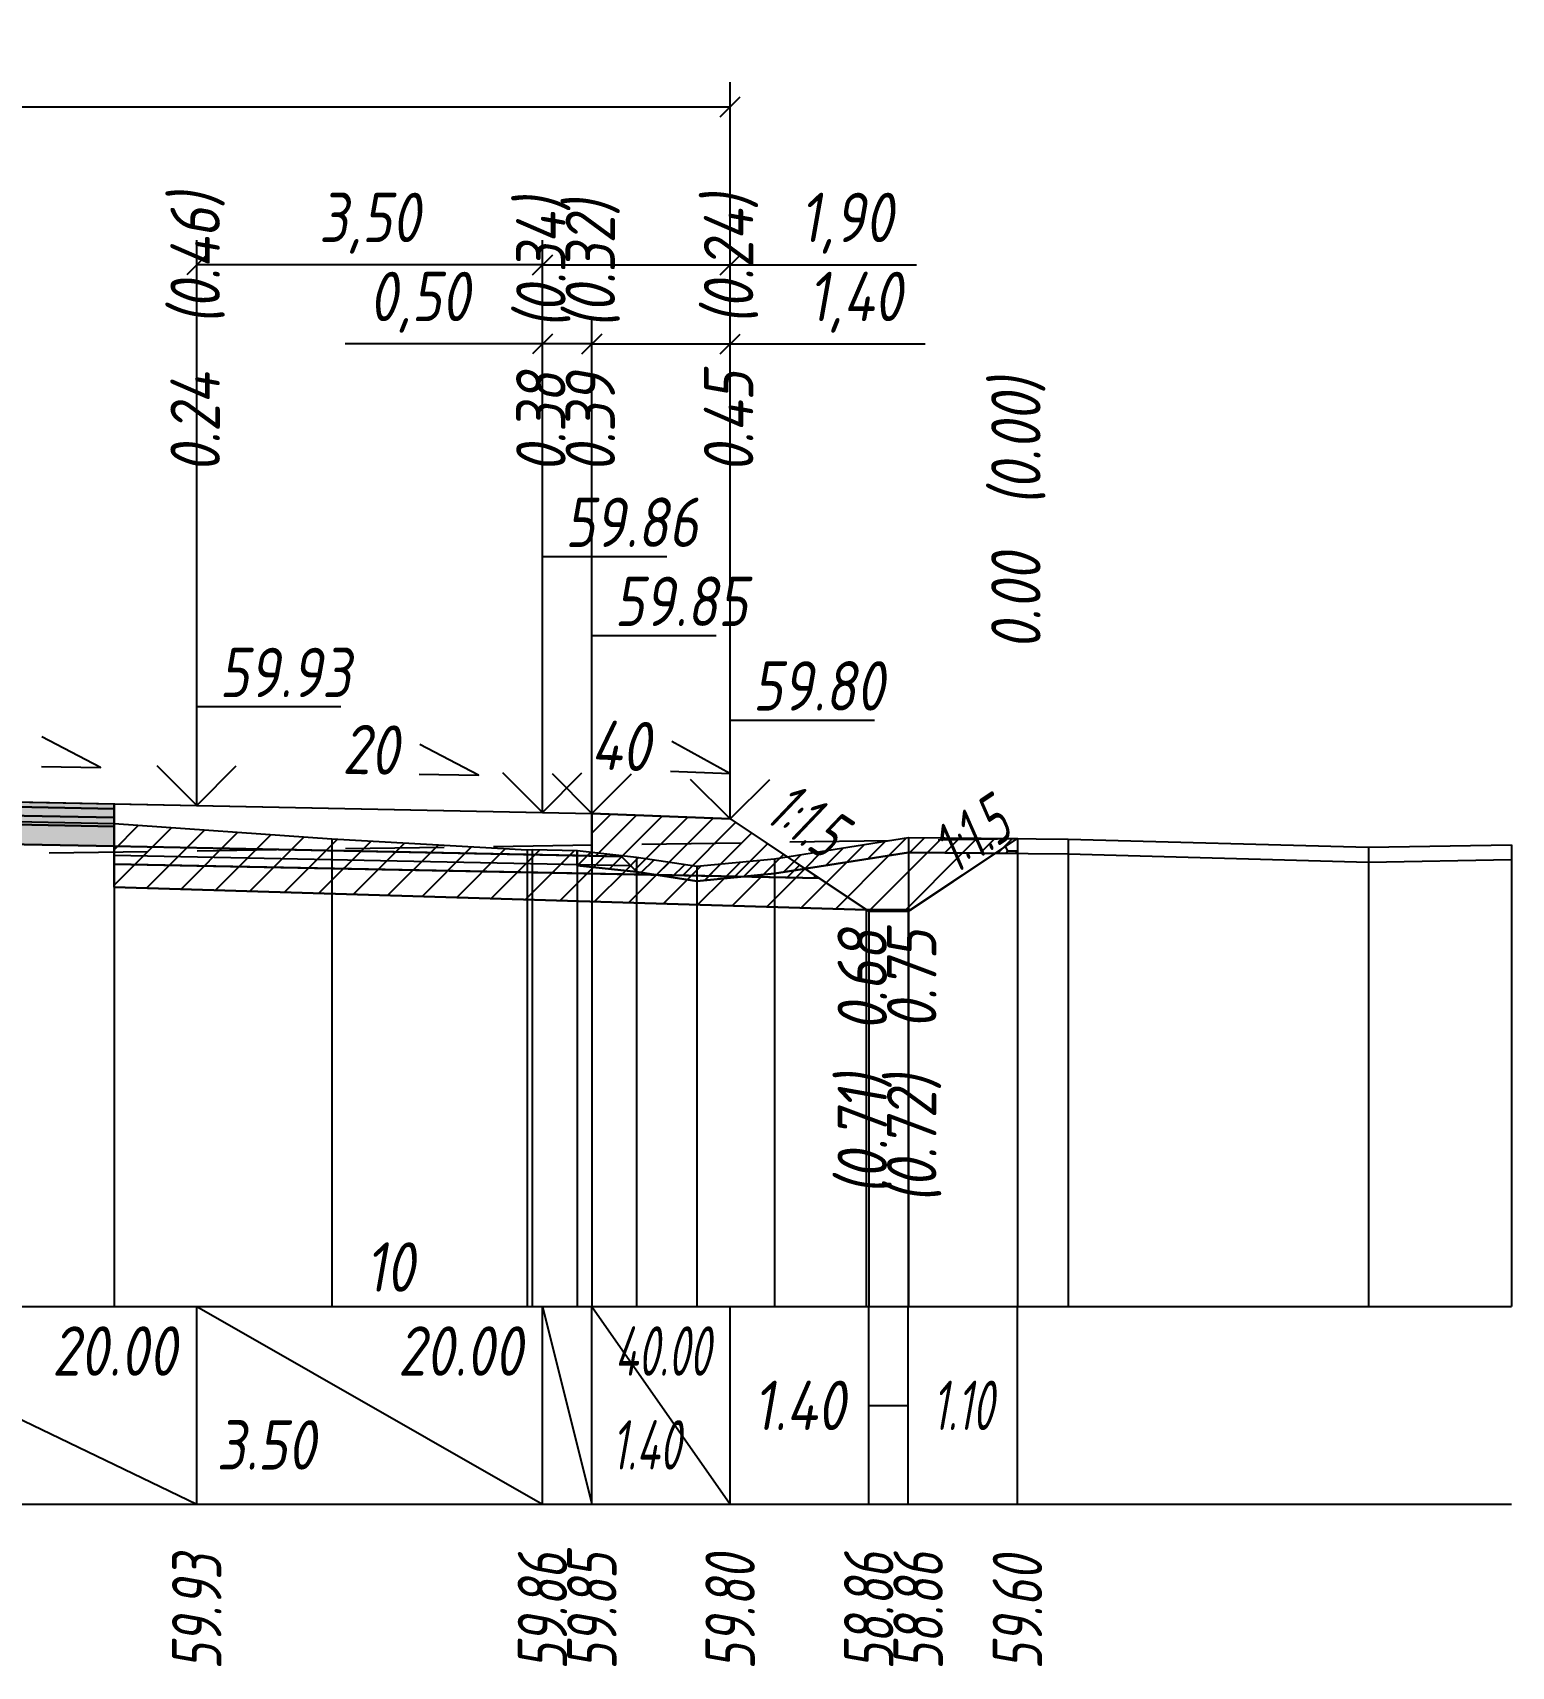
# Model space of a CAD drawing. Extents: x -717 to 1451, y -133302 to 233.
# Drawn here: x 169.2 to 244.1, y -63527.2 to -63444.5 of the extents above; entities that cross this region are included whole.
import ezdxf
from ezdxf.enums import TextEntityAlignment as Align

# ---------------------------------------------------------------- set-up
doc = ezdxf.new("R2010")
doc.units = 0
doc.linetypes.add('штриховая', pattern=[0.75, 0.5, -0.25])
for name, color, linetype in [('Интерполированный поперечник', 2, 'Continuous'), ('Код_514', 1, 'Continuous'), ('Контур_0', 7, 'Continuous'), ('Контур_2521', 7, 'Continuous'), ('Контур_2564', 7, 'Continuous'), ('Контур_2660', 7, 'Continuous'), ('Контур_2665', 7, 'Continuous'), ('Контур_400', 7, 'Continuous'), ('Контур_508', 7, 'Continuous'), ('Контур_512', 7, 'Continuous'), ('Контур_513', 7, 'Continuous'), ('Контур_818', 7, 'Continuous'), ('Красный поперечник', 1, 'Continuous'), ('Объём_2501', 7, 'Continuous'), ('Объём_2564', 7, 'Continuous'), ('Объём_2650', 7, 'Continuous'), ('Объём_2660', 7, 'Continuous'), ('Объём_2661', 7, 'Continuous'), ('Объём_2662', 7, 'Continuous'), ('Объём_2663', 7, 'Continuous'), ('Объём_2664', 7, 'Continuous'), ('Объём_2665', 7, 'Continuous'), ('Объём_2666', 7, 'Continuous'), ('Объём_2667', 7, 'Continuous'), ('Объём_2668', 7, 'Continuous'), ('Объём_2669', 7, 'Continuous'), ('Объём_2675', 7, 'Continuous'), ('Объём_2753', 7, 'Continuous'), ('Откосы', 7, 'Continuous'), ('Отметки покрытия', 7, 'Continuous'), ('Рабочие отметки', 7, 'Continuous'), ('Рабочие отметки доп.', 7, 'Continuous'), ('Слои выравнивания', 7, 'Continuous'), ('Таблица', 7, 'Continuous'), ('Уклоны проезжей части', 7, 'Continuous'), ('Черный поперечник', 3, 'Continuous')]:
    doc.layers.add(name, color=color, linetype=linetype)
for name, color, linetype, true_color in [('Контур_2540', 2, 'Continuous', 0xffff00), ('Контур_2560', 2, 'Continuous', 0xffff00), ('Контур_2561', 7, 'Continuous', 0xff8040), ('Контур_2562', 3, 'Continuous', 0x00ff00), ('Контур_2563', 7, 'Continuous', 0xff8000), ('Контур_2570', 7, 'Continuous', 0x80ff00), ('Контур_2725', 7, 'Continuous', 0x323232), ('Контур_2736', 4, 'Continuous', 0x00ffff), ('Контур_2737', 4, 'Continuous', 0x00ffff), ('Контур_2738', 4, 'Continuous', 0x00ffff), ('Контур_2739', 4, 'Continuous', 0x00ffff), ('Контур_2741', 4, 'Continuous', 0x00ffff), ('Контур_2742', 4, 'Continuous', 0x00ffff), ('Контур_2743', 4, 'Continuous', 0x00ffff), ('Контур_2744', 7, 'Continuous', 0xa4ffff), ('Контур_2745', 7, 'Continuous', 0xa4ffff), ('Контур_2747', 4, 'Continuous', 0x00ffff), ('Контур_2748', 4, 'Continuous', 0x00ffff), ('Контур_2749', 4, 'Continuous', 0x00ffff), ('Контур_2750', 4, 'Continuous', 0x00ffff), ('Контур_2751', 4, 'Continuous', 0x00ffff), ('Контур_2752', 4, 'Continuous', 0x00ffff), ('Контур_2760', 7, 'Continuous', 0x323232), ('Контур_2761', 7, 'Continuous', 0x323232), ('Контур_2762', 7, 'Continuous', 0x323232), ('Контур_2763', 7, 'Continuous', 0x323232), ('Контур_402', 7, 'Continuous', 0xff6464), ('Контур_703', 4, 'Continuous', 0x00ffff), ('Контур_705', 4, 'Continuous', 0x00ffff), ('Контур_707', 4, 'Continuous', 0x00ffff), ('Контур_720', 131, 'Continuous', 0xaaffff), ('Объём_2500', 7, 'Continuous', 0xc0c0c0), ('Объём_2520', 7, 'Continuous', 0x80ffff), ('Объём_2540', 2, 'Continuous', 0xffff00), ('Объём_2560', 2, 'Continuous', 0xffff00), ('Объём_2561', 7, 'Continuous', 0xff8040), ('Объём_2562', 3, 'Continuous', 0x00ff00), ('Объём_2563', 7, 'Continuous', 0xff8000), ('Объём_2570', 7, 'Continuous', 0x80ff00), ('Объём_2600', 7, 'Continuous', 0x808000), ('Объём_2620', 2, 'Continuous', 0xffff00), ('Объём_2746', 2, 'Continuous', 0xffff00)]:
    doc.layers.add(name, color=color, linetype=linetype, true_color=true_color)
doc.styles.get("Standard").update_dxf_attribs({"font": 'txt', "height": 2.5})
doc.styles.add('М', font='romand.shx', dxfattribs={"width": 0.8, "oblique": 10, "height": 2.5})
doc.dimstyles.new('ISO-25', dxfattribs={"dimtxt": 2.5, "dimasz": 2.5, "dimexe": 1.25, "dimexo": 0.625, "dimtad": 1, "dimtxsty": 'Standard', "dimcen": 2.5, "dimadec": 0, "dimazin": 0, "dimtfac": 1, "dimtmove": 0, "dimatfit": 3, "dimfxl": 1, "dimarcsym": 0})

# ---------------------------------------------------------------- blocks, each defined once
blk = doc.blocks.new('_Oblique')
at = {"color": 0, "linetype": 'ByBlock', "lineweight": -2}
blk.add_line((-0.5, -0.5), (0.5, 0.5), dxfattribs=at)
blk = doc.blocks.new('*D1526')
at = {"color": 0, "lineweight": -2, "transparency": 16777216}
for p, q in [((197.541, -63483.48), (197.541, -63459.04)), ((204.541, -63483.76), (204.541, -63459.04)), ((197.541, -63460.29), (204.541, -63460.29)), ((204.541, -63460.29), (214.419, -63460.29))]:
    blk.add_line(p, q, dxfattribs=at)
at = {"layer": 'Defpoints', "color": 0, "transparency": 16777216}
for p in [(204.541, -63460.29), (197.541, -63484.105), (204.541, -63484.385)]:
    blk.add_point(p, dxfattribs=at)
at = {"color": 0, "lineweight": -2, "transparency": 16777216, "rotation": 180}
blk.add_blockref('_Oblique', (197.541, -63460.29), dxfattribs=at)
at = {"color": 0, "lineweight": -2, "transparency": 16777216}
blk.add_blockref('_Oblique', (204.541, -63460.29), dxfattribs=at)
at = {"color": 0, "transparency": 16777216, "insert": (210.879, -63458.177), "char_height": 2.5, "width": 8.75, "attachment_point": 5, "style": 'М'}
blk.add_mtext('1,40', dxfattribs=at)
blk = doc.blocks.new('*D1528')
at = {"color": 0, "lineweight": -2, "transparency": 16777216}
for p, q in [((195.041, -63483.43), (195.041, -63459.04)), ((197.541, -63483.48), (197.541, -63459.04)), ((195.041, -63460.29), (185.06, -63460.29)), ((197.541, -63460.29), (195.041, -63460.29))]:
    blk.add_line(p, q, dxfattribs=at)
at = {"layer": 'Defpoints', "color": 0, "transparency": 16777216}
for p in [(197.541, -63460.29), (195.041, -63484.055), (197.541, -63484.105)]:
    blk.add_point(p, dxfattribs=at)
at = {"color": 0, "lineweight": -2, "transparency": 16777216, "rotation": 180}
blk.add_blockref('_Oblique', (195.041, -63460.29), dxfattribs=at)
at = {"color": 0, "lineweight": -2, "transparency": 16777216}
blk.add_blockref('_Oblique', (197.541, -63460.29), dxfattribs=at)
at = {"color": 0, "transparency": 16777216, "insert": (188.821, -63458.177), "char_height": 2.5, "width": 9.16667, "attachment_point": 5, "style": 'М'}
blk.add_mtext('0,50', dxfattribs=at)
blk = doc.blocks.new('*D1530')
at = {"color": 0, "lineweight": -2, "transparency": 16777216}
for p, q in [((177.541, -63483.08), (177.541, -63455.04)), ((195.041, -63483.43), (195.041, -63455.04)), ((195.041, -63456.29), (177.541, -63456.29))]:
    blk.add_line(p, q, dxfattribs=at)
at = {"layer": 'Defpoints', "color": 0, "transparency": 16777216}
for p in [(177.541, -63456.29), (177.541, -63483.705), (195.041, -63484.055)]:
    blk.add_point(p, dxfattribs=at)
at = {"color": 0, "lineweight": -2, "transparency": 16777216, "rotation": 180}
blk.add_blockref('_Oblique', (177.541, -63456.29), dxfattribs=at)
at = {"color": 0, "lineweight": -2, "transparency": 16777216}
blk.add_blockref('_Oblique', (195.041, -63456.29), dxfattribs=at)
at = {"color": 0, "transparency": 16777216, "insert": (186.291, -63454.177), "char_height": 2.5, "width": 9.58333, "attachment_point": 5, "style": 'М'}
blk.add_mtext('3,50', dxfattribs=at)
blk = doc.blocks.new('*D1531')
at = {"color": 0, "lineweight": -2, "transparency": 16777216}
for p, q in [((195.041, -63483.43), (195.041, -63455.04)), ((204.541, -63483.76), (204.541, -63455.04)), ((195.041, -63456.29), (204.541, -63456.29)), ((204.541, -63456.29), (213.978, -63456.29))]:
    blk.add_line(p, q, dxfattribs=at)
at = {"layer": 'Defpoints', "color": 0, "transparency": 16777216}
for p in [(195.041, -63456.29), (195.041, -63484.055), (204.541, -63484.385)]:
    blk.add_point(p, dxfattribs=at)
at = {"color": 0, "lineweight": -2, "transparency": 16777216, "rotation": 180}
blk.add_blockref('_Oblique', (195.041, -63456.29), dxfattribs=at)
at = {"color": 0, "lineweight": -2, "transparency": 16777216}
blk.add_blockref('_Oblique', (204.541, -63456.29), dxfattribs=at)
at = {"color": 0, "transparency": 16777216, "insert": (210.438, -63454.177), "char_height": 2.5, "width": 8.75, "attachment_point": 5, "style": 'М'}
blk.add_mtext('1,90', dxfattribs=at)
blk = doc.blocks.new('*D1533')
at = {"color": 0, "lineweight": -2, "transparency": 16777216}
for p, q in [((109.041, -63483.76), (109.041, -63447.04)), ((204.541, -63483.76), (204.541, -63447.04)), ((109.041, -63448.29), (204.541, -63448.29))]:
    blk.add_line(p, q, dxfattribs=at)
at = {"layer": 'Defpoints', "color": 0, "transparency": 16777216}
for p in [(204.541, -63448.29), (109.041, -63484.385), (204.541, -63484.385)]:
    blk.add_point(p, dxfattribs=at)
at = {"color": 0, "lineweight": -2, "transparency": 16777216, "rotation": 180}
blk.add_blockref('_Oblique', (109.041, -63448.29), dxfattribs=at)
at = {"color": 0, "lineweight": -2, "transparency": 16777216}
blk.add_blockref('_Oblique', (204.541, -63448.29), dxfattribs=at)
at = {"color": 0, "transparency": 16777216, "insert": (156.791, -63446.177), "char_height": 2.5, "width": 10.41667, "attachment_point": 5, "style": 'М'}
blk.add_mtext('19,10', dxfattribs=at)

msp = doc.modelspace()

# ---------------------------------------------------------------- hatches: boundary and pattern name
at = {"layer": 'Объём_2563'}
h = msp.add_hatch(dxfattribs=at)
h.set_pattern_fill('ANSI31', color=256, scale=0.3)
h.paths.add_polyline_path([(199.96, -63487.141), (199.041, -63486.223), (197.541, -63486.193), (197.541, -63484.043), (204.541, -63484.323), (209.041, -63487.323)])
at = {"layer": 'Объём_2570'}
h = msp.add_hatch(dxfattribs=at)
h.set_pattern_fill('ANSI31', color=256, scale=0.2)
h.paths.add_polyline_path([(219.08, -63486.068), (213.565, -63486.017), (206.778, -63487.089), (202.858, -63487.473), (199.806, -63487.006), (196.793, -63486.673), (196.793, -63485.923), (199.806, -63486.256), (202.858, -63486.723), (206.778, -63486.339), (213.565, -63485.267), (219.08, -63485.318)])
at = {"layer": 'Объём_2600'}
h = msp.add_hatch(dxfattribs=at)
h.set_pattern_fill('ANSI31', color=6, scale=0.4)
h.paths.add_polyline_path([(196.793, -63486.673), (199.806, -63487.006), (202.858, -63487.473), (206.778, -63487.089), (213.565, -63486.017), (217.97, -63486.058), (213.681, -63488.917), (211.433, -63488.917), (173.355, -63487.775), (173.355, -63484.554), (184.376, -63485.332), (194.263, -63485.883), (194.522, -63485.865), (196.793, -63485.923)])
h = msp.add_hatch(dxfattribs=at)
h.set_pattern_fill('HONEY', color=5, scale=0.3)
h.paths.add_polyline_path([(217.97, -63486.058), (219.08, -63485.318), (219.08, -63486.068)])
at = {"layer": 'Объём_2620'}
h = msp.add_hatch(dxfattribs=at)
h.set_pattern_fill('ANSI31', color=2, scale=0.1)
h.paths.add_polyline_path([(211.433, -63488.917), (213.681, -63488.917), (213.557, -63489), (211.557, -63489)])
at = {"layer": 'Слои выравнивания'}
for color, points in [(2, [(156.791, -63483.228), (163.343, -63483.359), (173.355, -63483.559), (173.355, -63483.809), (163.343, -63483.609), (156.791, -63483.478)]), (3, [(156.791, -63483.478), (163.343, -63483.609), (173.355, -63483.809), (173.355, -63484.259), (163.343, -63484.059), (156.791, -63483.928)]), (4, [(156.791, -63483.928), (163.343, -63484.059), (173.355, -63484.259), (173.355, -63484.709), (163.343, -63484.509), (156.791, -63484.378)]), (5, [(156.791, -63484.378), (163.343, -63484.509), (173.355, -63484.709), (173.355, -63485.709), (163.343, -63485.509), (156.791, -63485.378)])]:
    msp.add_hatch(color=color, dxfattribs=at).paths.add_polyline_path(points)

# ---------------------------------------------------------------- linework, layer by layer
at = {"layer": 'Интерполированный поперечник', "linetype": 'штриховая', "ltscale": 10, "flags": 128}
msp.add_lwpolyline([(87.582, -63487.276), (219.08, -63485.318)], dxfattribs=at)
at = {"layer": 'Код_514'}
for p, q in [((156.791, -63509), (177.541, -63519)), ((177.541, -63519), (177.541, -63509)), ((177.541, -63509), (195.041, -63519)), ((195.041, -63519), (195.041, -63509)), ((195.041, -63509), (197.541, -63519)), ((197.541, -63519), (197.541, -63509)), ((197.541, -63509), (204.541, -63519)), ((204.541, -63519), (204.541, -63509)), ((211.557, -63519), (211.557, -63509)), ((213.557, -63519), (213.557, -63509)), ((219.08, -63519), (219.08, -63509)), ((211.557, -63514), (213.557, -63514))]:
    msp.add_line(p, q, dxfattribs=at)
at = {"layer": 'Контур_0', "flags": 128}
for points in [[(173.355, -63483.559), (197.541, -63484.043), (197.541, -63486.193), (173.355, -63485.709), (173.355, -63483.559), (173.355, -63483.559)], [(204.541, -63484.323), (206.319, -63485.508), (206.319, -63485.508), (206.319, -63485.508), (206.319, -63485.508), (206.319, -63485.508), (206.319, -63485.508), (206.319, -63485.508), (206.319, -63485.508), (206.319, -63485.508), (206.319, -63485.508), (206.319, -63485.508), (206.319, -63485.508), (206.319, -63485.508), (206.319, -63485.508), (211.557, -63489)], [(204.541, -63484.323), (206.319, -63485.508), (206.319, -63485.508), (206.319, -63485.508), (206.319, -63485.508), (206.319, -63485.508), (206.319, -63485.508), (206.319, -63485.508), (206.319, -63485.508), (206.319, -63485.508), (206.319, -63485.508), (206.319, -63485.508), (206.319, -63485.508), (206.319, -63485.508), (206.319, -63485.508), (211.557, -63489), (213.557, -63489), (219.08, -63485.318), (219.08, -63485.318), (219.08, -63485.318), (219.08, -63485.318), (219.08, -63485.318), (219.08, -63485.318), (219.08, -63485.318), (219.08, -63485.318), (219.08, -63485.318), (219.08, -63485.318), (219.08, -63485.318), (219.08, -63485.318), (219.08, -63485.318)], [(177.541, -63485.793), (199.041, -63486.223), (199.96, -63487.141), (173.355, -63486.609), (173.355, -63485.709), (177.541, -63485.793), (177.541, -63485.793)], [(197.541, -63486.193), (199.041, -63486.223), (199.96, -63487.141), (209.041, -63487.323)]]:
    msp.add_lwpolyline(points, dxfattribs=at)
at = {"layer": 'Контур_2521', "color": 250, "flags": 128}
msp.add_lwpolyline([(173.355, -63486.159), (199.5, -63486.682)], dxfattribs=at)
at = {"layer": 'Контур_2540', "flags": 128}
msp.add_lwpolyline([(177.541, -63486.693), (209.041, -63487.323), (211.433, -63488.917), (173.355, -63487.775), (173.355, -63486.609), (177.541, -63486.693), (177.541, -63486.693)], dxfattribs=at)
at = {"layer": 'Контур_2560', "flags": 128}
msp.add_lwpolyline([(197.541, -63484.043), (204.541, -63484.323), (204.541, -63484.323), (204.541, -63484.323)], dxfattribs=at)
at = {"layer": 'Контур_2561', "flags": 128}
msp.add_lwpolyline([(197.541, -63484.043), (197.541, -63484.043), (204.541, -63484.323), (204.541, -63484.323), (197.541, -63484.043)], dxfattribs=at)
at = {"layer": 'Контур_2562', "flags": 128}
msp.add_lwpolyline([(204.541, -63484.323), (204.541, -63484.323), (204.541, -63484.323), (204.541, -63484.323), (204.541, -63484.323)], dxfattribs=at)
at = {"layer": 'Контур_2563', "flags": 128}
msp.add_lwpolyline([(199.96, -63487.141), (199.041, -63486.223), (197.541, -63486.193), (197.541, -63484.043), (204.541, -63484.323), (209.041, -63487.323), (199.96, -63487.141), (199.96, -63487.141)], dxfattribs=at)
at = {"layer": 'Контур_2564', "flags": 128}
msp.add_lwpolyline([(197.541, -63484.043), (204.541, -63484.323)], dxfattribs=at)
at = {"layer": 'Контур_2570', "flags": 128}
msp.add_lwpolyline([(163.343, -63484.349), (173.355, -63484.554), (184.376, -63485.332), (194.263, -63485.883), (194.522, -63485.865), (196.793, -63485.923), (196.793, -63486.673), (199.806, -63487.006), (202.858, -63487.473), (206.778, -63487.089), (213.565, -63486.017), (221.643, -63486.092), (236.848, -63486.505), (244.08, -63486.382)], dxfattribs=at)
at = {"layer": 'Контур_2660', "flags": 128}
msp.add_lwpolyline([(173.355, -63487.775), (211.433, -63488.917)], dxfattribs=at)
at = {"layer": 'Контур_2665', "flags": 128}
msp.add_lwpolyline([(204.541, -63484.323), (204.541, -63484.323)], dxfattribs=at)
at = {"layer": 'Контур_2725', "flags": 128}
msp.add_lwpolyline([(128.231, -63485.949), (136.041, -63485.793), (139.061, -63485.732), (151.335, -63485.487), (156.791, -63485.378), (163.343, -63485.509), (173.355, -63485.709)], dxfattribs=at)
at = {"layer": 'Контур_2736', "flags": 128}
for points in [[(204.541, -63484.323), (206.319, -63485.508)], [(206.319, -63485.508), (211.557, -63489)]]:
    msp.add_lwpolyline(points, dxfattribs=at)
at = {"layer": 'Контур_2737', "flags": 128}
msp.add_lwpolyline([(206.319, -63485.508), (206.319, -63485.508)], dxfattribs=at)
at = {"layer": 'Контур_2738', "flags": 128}
msp.add_lwpolyline([(206.319, -63485.508), (206.319, -63485.508)], dxfattribs=at)
at = {"layer": 'Контур_2739', "flags": 128}
msp.add_lwpolyline([(206.319, -63485.508), (206.319, -63485.508)], dxfattribs=at)
at = {"layer": 'Контур_2741', "flags": 128}
msp.add_lwpolyline([(219.08, -63485.318), (219.08, -63485.318)], dxfattribs=at)
at = {"layer": 'Контур_2742', "flags": 128}
msp.add_lwpolyline([(219.08, -63485.318), (219.08, -63485.318)], dxfattribs=at)
at = {"layer": 'Контур_2743', "flags": 128}
msp.add_lwpolyline([(219.08, -63485.318), (219.08, -63485.318)], dxfattribs=at)
at = {"layer": 'Контур_2744', "flags": 128}
msp.add_lwpolyline([(219.08, -63485.318), (219.08, -63485.318)], dxfattribs=at)
msp.add_lwpolyline([(219.08, -63485.318), (219.08, -63485.318)], dxfattribs=at)
msp.add_lwpolyline([(219.08, -63485.318), (219.08, -63485.318)], dxfattribs=at)
msp.add_lwpolyline([(219.08, -63485.318), (219.08, -63485.318)], dxfattribs=at)
msp.add_lwpolyline([(219.08, -63485.318), (219.08, -63485.318)], dxfattribs=at)
msp.add_lwpolyline([(219.08, -63485.318), (219.08, -63485.318)], dxfattribs=at)
at = {"layer": 'Контур_2745', "flags": 128}
msp.add_lwpolyline([(206.319, -63485.508), (206.319, -63485.508)], dxfattribs=at)
msp.add_lwpolyline([(206.319, -63485.508), (206.319, -63485.508)], dxfattribs=at)
msp.add_lwpolyline([(206.319, -63485.508), (206.319, -63485.508)], dxfattribs=at)
msp.add_lwpolyline([(206.319, -63485.508), (206.319, -63485.508)], dxfattribs=at)
msp.add_lwpolyline([(206.319, -63485.508), (206.319, -63485.508)], dxfattribs=at)
msp.add_lwpolyline([(206.319, -63485.508), (206.319, -63485.508)], dxfattribs=at)
at = {"layer": 'Контур_2747', "flags": 128}
msp.add_lwpolyline([(206.319, -63485.508), (206.319, -63485.508)], dxfattribs=at)
at = {"layer": 'Контур_2748', "flags": 128}
msp.add_lwpolyline([(206.319, -63485.508), (206.319, -63485.508)], dxfattribs=at)
at = {"layer": 'Контур_2749', "flags": 128}
msp.add_lwpolyline([(206.319, -63485.508), (206.319, -63485.508)], dxfattribs=at)
at = {"layer": 'Контур_2750', "flags": 128}
msp.add_lwpolyline([(219.08, -63485.318), (219.08, -63485.318)], dxfattribs=at)
at = {"layer": 'Контур_2751', "flags": 128}
msp.add_lwpolyline([(219.08, -63485.318), (219.08, -63485.318)], dxfattribs=at)
at = {"layer": 'Контур_2752', "flags": 128}
msp.add_lwpolyline([(219.08, -63485.318), (219.08, -63485.318)], dxfattribs=at)
at = {"layer": 'Контур_2760', "flags": 128}
msp.add_lwpolyline([(128.231, -63483.799), (136.041, -63483.643), (139.061, -63483.582), (151.335, -63483.337), (156.791, -63483.228), (163.343, -63483.359), (173.355, -63483.559)], dxfattribs=at)
at = {"layer": 'Контур_2761', "flags": 128}
msp.add_lwpolyline([(128.231, -63484.049), (136.041, -63483.893), (139.061, -63483.832), (151.335, -63483.587), (156.791, -63483.478), (163.343, -63483.609), (173.355, -63483.809)], dxfattribs=at)
at = {"layer": 'Контур_2762', "flags": 128}
msp.add_lwpolyline([(128.231, -63484.499), (136.041, -63484.343), (139.061, -63484.282), (151.335, -63484.037), (156.791, -63483.928), (163.343, -63484.059), (173.355, -63484.259)], dxfattribs=at)
at = {"layer": 'Контур_2763', "flags": 128}
msp.add_lwpolyline([(128.231, -63484.949), (136.041, -63484.793), (139.061, -63484.732), (151.335, -63484.487), (156.791, -63484.378), (163.343, -63484.509), (173.355, -63484.709)], dxfattribs=at)
at = {"layer": 'Контур_400', "flags": 128}
msp.add_lwpolyline([(156.791, -63483.228), (177.541, -63483.643), (195.041, -63483.993), (195.041, -63483.993), (195.041, -63483.993), (195.041, -63483.993), (195.041, -63483.993), (195.041, -63483.993), (197.541, -63484.043)], dxfattribs=at)
at = {"layer": 'Контур_402', "flags": 128}
msp.add_lwpolyline([(105, -63488.832), (128.231, -63488.135), (128.231, -63485.949), (156.791, -63485.378), (173.355, -63485.709), (173.355, -63487.775), (211.433, -63488.917)], dxfattribs=at)
at = {"layer": 'Контур_508', "flags": 128}
msp.add_lwpolyline([(105, -63488.832), (128.231, -63488.135), (128.231, -63485.949), (156.791, -63485.378), (173.355, -63485.709), (173.355, -63487.775), (211.433, -63488.917), (211.557, -63489), (213.557, -63489), (219.08, -63485.318)], dxfattribs=at)
at = {"layer": 'Контур_512', "flags": 128}
msp.add_lwpolyline([(173.355, -63487.775), (211.433, -63488.917), (211.557, -63489), (213.557, -63489), (219.08, -63485.318)], dxfattribs=at)
at = {"layer": 'Контур_513', "flags": 128}
msp.add_lwpolyline([(105, -63488.832), (128.231, -63488.135), (128.231, -63485.949), (156.791, -63485.378), (173.355, -63485.709), (173.355, -63487.775), (211.433, -63488.917), (211.557, -63489), (213.557, -63489), (219.08, -63485.318)], dxfattribs=at)
at = {"layer": 'Контур_703', "flags": 128}
msp.add_lwpolyline([(204.541, -63484.323), (206.319, -63485.508)], dxfattribs=at)
at = {"layer": 'Контур_705', "flags": 128}
msp.add_lwpolyline([(206.319, -63485.508), (206.319, -63485.508)], dxfattribs=at)
at = {"layer": 'Контур_707', "flags": 128}
msp.add_lwpolyline([(213.557, -63489), (219.08, -63485.318)], dxfattribs=at)
at = {"layer": 'Контур_720', "flags": 128}
msp.add_lwpolyline([(211.557, -63489), (213.557, -63489)], dxfattribs=at)
at = {"layer": 'Контур_818', "flags": 128}
msp.add_lwpolyline([(105, -63485.76), (114.341, -63485.383), (128.231, -63484.611), (139.061, -63484.357), (151.335, -63484.122), (156.791, -63484.226), (163.343, -63484.349), (173.355, -63484.554), (184.376, -63485.332), (194.263, -63485.883), (194.522, -63485.865), (196.793, -63485.923), (196.793, -63486.673), (199.806, -63487.006), (202.858, -63487.473), (206.778, -63487.089), (213.565, -63486.017), (219.08, -63486.068)], dxfattribs=at)
at = {"layer": 'Красный поперечник'}
for p, q in [((156.791, -63483.228), (177.541, -63483.643)), ((177.541, -63483.643), (195.041, -63483.993)), ((195.041, -63483.993), (197.541, -63484.043)), ((197.541, -63484.043), (204.541, -63484.323)), ((204.541, -63484.323), (211.557, -63489)), ((213.557, -63489), (219.08, -63485.318)), ((219.08, -63485.318), (219.08, -63509)), ((173.355, -63487.775), (173.355, -63509)), ((211.433, -63488.917), (211.433, -63509)), ((211.557, -63489), (211.557, -63509)), ((211.557, -63489), (213.557, -63489)), ((213.557, -63489), (213.557, -63509))]:
    msp.add_line(p, q, dxfattribs=at)
at = {"layer": 'Объём_2500', "flags": 128}
msp.add_lwpolyline([(173.355, -63483.559), (197.541, -63484.043), (197.541, -63486.193), (173.355, -63485.709), (173.355, -63483.559), (173.355, -63483.559)], dxfattribs=at)
at = {"layer": 'Объём_2501', "flags": 128}
msp.add_lwpolyline([(156.791, -63483.228), (177.541, -63483.643), (195.041, -63483.993), (195.041, -63483.993), (195.041, -63483.993), (195.041, -63483.993), (195.041, -63483.993), (195.041, -63483.993), (197.541, -63484.043)], dxfattribs=at)
at = {"layer": 'Объём_2520', "color": 250, "flags": 128}
msp.add_lwpolyline([(177.541, -63485.793), (199.041, -63486.223), (199.96, -63487.141), (173.355, -63486.609), (173.355, -63485.709), (177.541, -63485.793), (177.541, -63485.793)], dxfattribs=at)
at = {"layer": 'Объём_2540', "flags": 128}
msp.add_lwpolyline([(177.541, -63486.693), (209.041, -63487.323), (211.433, -63488.917), (173.355, -63487.775), (173.355, -63486.609), (177.541, -63486.693), (177.541, -63486.693)], dxfattribs=at)
at = {"layer": 'Объём_2560', "flags": 128}
msp.add_lwpolyline([(197.541, -63484.043), (204.541, -63484.323), (204.541, -63484.323), (204.541, -63484.323)], dxfattribs=at)
at = {"layer": 'Объём_2561', "flags": 128}
msp.add_lwpolyline([(197.541, -63484.043), (197.541, -63484.043), (204.541, -63484.323), (204.541, -63484.323), (197.541, -63484.043)], dxfattribs=at)
at = {"layer": 'Объём_2562', "flags": 128}
msp.add_lwpolyline([(204.541, -63484.323), (204.541, -63484.323), (204.541, -63484.323), (204.541, -63484.323), (204.541, -63484.323)], dxfattribs=at)
at = {"layer": 'Объём_2563', "color": 250, "flags": 128}
msp.add_lwpolyline([(199.96, -63487.141), (199.041, -63486.223), (197.541, -63486.193), (197.541, -63484.043), (204.541, -63484.323), (209.041, -63487.323), (199.96, -63487.141), (199.96, -63487.141)], dxfattribs=at)
at = {"layer": 'Объём_2564', "flags": 128}
msp.add_lwpolyline([(197.541, -63484.043), (204.541, -63484.323)], dxfattribs=at)
at = {"layer": 'Объём_2570', "flags": 128}
msp.add_lwpolyline([(219.08, -63486.068), (213.565, -63486.017), (206.778, -63487.089), (202.858, -63487.473), (199.806, -63487.006), (196.793, -63486.673), (196.793, -63485.923), (199.806, -63486.256), (202.858, -63486.723), (206.778, -63486.339), (213.565, -63485.267), (219.08, -63485.318), (219.08, -63486.068), (219.08, -63486.068)], dxfattribs=at)
at = {"layer": 'Объём_2600', "color": 5, "flags": 128}
msp.add_lwpolyline([(217.97, -63486.058), (219.08, -63485.318), (219.08, -63486.068), (217.97, -63486.058), (217.97, -63486.058)], dxfattribs=at)
at = {"layer": 'Объём_2620', "flags": 128}
msp.add_lwpolyline([(211.433, -63488.917), (213.681, -63488.917), (213.557, -63489), (211.557, -63489), (211.433, -63488.917), (211.433, -63488.917)], dxfattribs=at)
at = {"layer": 'Объём_2650', "color": 6, "flags": 128}
msp.add_lwpolyline([(196.793, -63486.673), (199.806, -63487.006), (202.858, -63487.473), (206.778, -63487.089), (213.565, -63486.017), (217.97, -63486.058), (213.681, -63488.917), (211.433, -63488.917), (173.355, -63487.775), (173.355, -63484.554), (184.376, -63485.332), (194.263, -63485.883), (194.522, -63485.865), (196.793, -63485.923), (196.793, -63486.673), (196.793, -63486.673)], dxfattribs=at)
at = {"layer": 'Объём_2660', "flags": 128}
msp.add_lwpolyline([(173.355, -63487.775), (211.433, -63488.917)], dxfattribs=at)
at = {"layer": 'Объём_2661', "flags": 128}
msp.add_lwpolyline([(204.541, -63484.323), (206.319, -63485.508), (211.433, -63488.917)], dxfattribs=at)
at = {"layer": 'Объём_2662', "flags": 128}
msp.add_lwpolyline([(213.681, -63488.917), (219.08, -63485.318)], dxfattribs=at)
at = {"layer": 'Объём_2663', "flags": 128}
for points in [[(211.433, -63488.917), (211.557, -63489)], [(213.557, -63489), (213.681, -63488.917)]]:
    msp.add_lwpolyline(points, dxfattribs=at)
at = {"layer": 'Объём_2664', "flags": 128}
msp.add_lwpolyline([(211.557, -63489), (213.557, -63489)], dxfattribs=at)
at = {"layer": 'Объём_2665', "flags": 128}
msp.add_lwpolyline([(204.541, -63484.323), (204.541, -63484.323)], dxfattribs=at)
at = {"layer": 'Объём_2666', "flags": 128}
for points in [[(204.541, -63484.323), (206.319, -63485.508)], [(206.319, -63485.508), (211.433, -63488.917)]]:
    msp.add_lwpolyline(points, dxfattribs=at)
at = {"layer": 'Объём_2667', "flags": 128}
for points in [[(206.319, -63485.508), (206.319, -63485.508)], [(219.08, -63485.318), (219.08, -63485.318)]]:
    msp.add_lwpolyline(points, dxfattribs=at)
at = {"layer": 'Объём_2668', "flags": 128}
for points in [[(206.319, -63485.508), (206.319, -63485.508)], [(219.08, -63485.318), (219.08, -63485.318)]]:
    msp.add_lwpolyline(points, dxfattribs=at)
at = {"layer": 'Объём_2669', "flags": 128}
for points in [[(206.319, -63485.508), (206.319, -63485.508)], [(219.08, -63485.318), (219.08, -63485.318)]]:
    msp.add_lwpolyline(points, dxfattribs=at)
at = {"layer": 'Объём_2675', "flags": 128}
for points in [[(206.319, -63485.508), (206.319, -63485.508)], [(206.319, -63485.508), (206.319, -63485.508)], [(206.319, -63485.508), (206.319, -63485.508)], [(206.319, -63485.508), (206.319, -63485.508)], [(206.319, -63485.508), (206.319, -63485.508)], [(206.319, -63485.508), (206.319, -63485.508)], [(219.08, -63485.318), (219.08, -63485.318)], [(219.08, -63485.318), (219.08, -63485.318)], [(219.08, -63485.318), (219.08, -63485.318)], [(219.08, -63485.318), (219.08, -63485.318)], [(219.08, -63485.318), (219.08, -63485.318)], [(219.08, -63485.318), (219.08, -63485.318)]]:
    msp.add_lwpolyline(points, dxfattribs=at)
at = {"layer": 'Объём_2746', "flags": 128}
msp.add_lwpolyline([(196.793, -63486.673), (199.806, -63487.006), (202.858, -63487.473), (206.778, -63487.089), (208.324, -63486.845), (211.433, -63488.917), (173.355, -63487.775), (173.355, -63484.554), (184.376, -63485.332), (194.263, -63485.883), (194.522, -63485.865), (196.793, -63485.923), (196.793, -63486.673), (196.793, -63486.673)], dxfattribs=at)
at = {"layer": 'Объём_2753', "flags": 128}
msp.add_lwpolyline([(173.355, -63483.559), (173.355, -63483.559)], dxfattribs=at)
at = {"layer": 'Откосы', "color": 1, "flags": 128}
for points in [[(169.679, -63481.669), (172.679, -63481.729), (169.709, -63480.169)], [(188.804, -63482.051), (191.804, -63482.111), (188.834, -63480.551)], [(201.529, -63481.901), (204.526, -63482.021), (201.589, -63480.403)]]:
    msp.add_lwpolyline(points, dxfattribs=at)
at = {"layer": 'Отметки покрытия', "color": 1}
for p, q in [((195.041, -63483.993), (195.041, -63471.043)), ((195.041, -63471.043), (201.341, -63471.043)), ((197.541, -63484.043), (197.541, -63475.043)), ((197.541, -63475.043), (203.841, -63475.043)), ((177.541, -63483.643), (177.541, -63478.643)), ((177.541, -63478.643), (184.841, -63478.643)), ((204.541, -63484.323), (204.541, -63479.323)), ((204.541, -63479.323), (211.841, -63479.323)), ((177.541, -63483.643), (175.541, -63481.643)), ((177.541, -63483.643), (179.541, -63481.643)), ((195.041, -63483.993), (193.041, -63481.993)), ((195.041, -63483.993), (197.041, -63481.993)), ((197.541, -63484.043), (195.541, -63482.043)), ((197.541, -63484.043), (199.541, -63482.043)), ((204.541, -63484.323), (202.541, -63482.323)), ((204.541, -63484.323), (206.541, -63482.323))]:
    msp.add_line(p, q, dxfattribs=at)
at = {"layer": 'Слои выравнивания'}
for p, q in [((173.355, -63483.559), (173.355, -63509)), ((197.541, -63484.043), (197.541, -63509))]:
    msp.add_line(p, q, dxfattribs=at)
at = {"layer": 'Слои выравнивания', "color": 2, "flags": 128}
msp.add_lwpolyline([(156.791, -63483.228), (163.343, -63483.359), (173.355, -63483.559), (173.355, -63483.809), (163.343, -63483.609), (156.791, -63483.478)], close=True, dxfattribs=at)
at = {"layer": 'Слои выравнивания', "color": 3, "flags": 128}
msp.add_lwpolyline([(156.791, -63483.478), (163.343, -63483.609), (173.355, -63483.809), (173.355, -63484.259), (163.343, -63484.059), (156.791, -63483.928)], close=True, dxfattribs=at)
at = {"layer": 'Слои выравнивания', "color": 4, "flags": 128}
msp.add_lwpolyline([(156.791, -63483.928), (163.343, -63484.059), (173.355, -63484.259), (173.355, -63484.709), (163.343, -63484.509), (156.791, -63484.378)], close=True, dxfattribs=at)
at = {"layer": 'Слои выравнивания', "color": 5, "flags": 128}
msp.add_lwpolyline([(156.791, -63484.378), (163.343, -63484.509), (173.355, -63484.709), (173.355, -63485.709), (163.343, -63485.509), (156.791, -63485.378)], close=True, dxfattribs=at)
at = {"layer": 'Таблица'}
for p, q in [((80, -63509), (244.08, -63509)), ((80, -63519), (244.08, -63519))]:
    msp.add_line(p, q, dxfattribs=at)
at = {"layer": 'Черный поперечник', "color": 7}
for p, q in [((173.355, -63484.554), (173.355, -63509)), ((184.376, -63485.332), (184.376, -63509)), ((213.565, -63485.267), (213.565, -63509)), ((221.643, -63485.342), (221.643, -63509)), ((236.848, -63485.755), (236.848, -63509)), ((244.08, -63485.632), (244.08, -63509)), ((194.263, -63485.883), (194.263, -63509)), ((194.522, -63485.865), (194.522, -63509)), ((196.793, -63485.923), (196.793, -63509)), ((199.806, -63486.256), (199.806, -63509)), ((206.778, -63486.339), (206.778, -63509)), ((202.858, -63486.723), (202.858, -63509))]:
    msp.add_line(p, q, dxfattribs=at)
at = {"layer": 'Черный поперечник', "flags": 128}
msp.add_lwpolyline([(80, -63487.419), (81.917, -63487.369), (83.708, -63487.237), (87.582, -63487.276), (96.103, -63486.464), (103.135, -63485.835), (114.341, -63485.383), (128.231, -63484.611), (139.061, -63484.357), (151.335, -63484.122), (156.791, -63484.226), (163.343, -63484.349), (173.355, -63484.554), (184.376, -63485.332), (194.263, -63485.883), (194.522, -63485.865), (196.793, -63485.923), (199.806, -63486.256), (202.858, -63486.723), (206.778, -63486.339), (213.565, -63485.267), (221.643, -63485.342), (236.848, -63485.755), (244.08, -63485.632)], dxfattribs=at)

# ---------------------------------------------------------------- texts
at = {"layer": 'Код_514', "style": 'М', "oblique": 10}
for s, width, p in [('20.00', 0.8, (176.541, -63510)), ('20.00', 0.8, (194.041, -63510)), ('40.00', 0.6, (203.541, -63510))]:
    msp.add_text(s, height=2.5, dxfattribs=dict(at, width=width)).set_placement(p, align=Align.TOP_RIGHT)
for s, width, p in [('1.40', 0.8, (208.049, -63514)), ('1.10', 0.6, (216.318, -63514))]:
    msp.add_text(s, height=2.5, dxfattribs=dict(at, width=width)).set_placement(p, align=Align.MIDDLE_CENTER)
for s, width, p in [('3.50', 0.8, (178.541, -63518)), ('1.40', 0.6, (198.541, -63518))]:
    msp.add_text(s, height=2.5, dxfattribs=dict(at, width=width)).set_placement(p, align=Align.BOTTOM_LEFT)
at = {"layer": 'Код_514', "style": 'М', "oblique": 10, "width": 0.7}
for s, p in [('59.93', (177.541, -63527.382)), ('59.85', (197.541, -63527.382)), ('59.86', (195.041, -63527.382)), ('59.80', (204.541, -63527.382)), ('58.86', (211.557, -63527.382)), ('58.86', (214.057, -63527.382)), ('59.60', (219.08, -63527.382))]:
    msp.add_text(s, height=2.5, rotation=90, dxfattribs=at).set_placement(p, align=Align.MIDDLE_LEFT)
at = {"layer": 'Отметки покрытия', "color": 1, "style": 'М', "oblique": 10, "width": 0.8}
for s, p in [('59.86', (196.182, -63471.312)), ('59.85', (198.682, -63475.312)), ('59.93', (178.682, -63478.912)), ('59.80', (205.682, -63479.592))]:
    msp.add_text(s, height=2.5, dxfattribs=at).set_placement(p, align=Align.BOTTOM_LEFT)
at = {"layer": 'Рабочие отметки', "color": 1, "style": 'М', "oblique": 10, "width": 0.8}
for s, p in [('0.24', (177.463, -63466.793)), ('0.38', (194.963, -63466.793)), ('0.39', (197.463, -63466.793)), ('0.45', (204.463, -63466.793)), ('0.00', (219.002, -63475.749))]:
    msp.add_text(s, height=2.5, rotation=90, dxfattribs=at).set_placement(p, align=Align.MIDDLE_LEFT)
for s, p in [('0.68', (211.229, -63489.931)), ('0.75', (213.729, -63489.931))]:
    msp.add_text(s, height=2.5, rotation=90, dxfattribs=at).set_placement(p, align=Align.MIDDLE_RIGHT)
at = {"layer": 'Рабочие отметки доп.', "color": 1, "style": 'М', "oblique": 10, "width": 0.8}
for s, p in [('(0.46)', (177.463, -63459.293)), ('(0.34)', (194.963, -63459.493)), ('(0.24)', (204.463, -63459.293)), ('(0.32)', (197.463, -63459.493)), ('(0.00)', (219.002, -63468.449))]:
    msp.add_text(s, height=2.5, rotation=90, dxfattribs=at).set_placement(p, align=Align.MIDDLE_LEFT)
for s, p in [('(0.71)', (211.229, -63497.231)), ('(0.72)', (213.729, -63497.281))]:
    msp.add_text(s, height=2.5, rotation=90, dxfattribs=at).set_placement(p, align=Align.MIDDLE_RIGHT)
at = {"layer": 'Слои выравнивания', "style": 'М', "oblique": 10, "width": 0.8}
msp.add_text('10', height=2.5, dxfattribs=at).set_placement((187.33, -63509), align=Align.BOTTOM_CENTER)
at = {"layer": 'Уклоны проезжей части', "color": 1, "style": 'М', "oblique": 10}
for s, rotation, width, p in [('20', 358.85423, 0.8, (186.311, -63482.818)), ('40', 357.70938, 0.8, (198.937, -63482.617)), ('1:1.5', 326.30994, 0.6, (207.332, -63486.036)), ('1:1.5', 33.69007, 0.6, (217.861, -63486.774))]:
    msp.add_text(s, height=2.5, rotation=rotation, dxfattribs=dict(at, width=width)).set_placement(p, align=Align.BOTTOM_CENTER)

# ---------------------------------------------------------------- dimensions: what is measured, and where the dimension line sits
at = {"color": 5}
dim = msp.add_linear_dim(base=(204.541, -63448.29), p1=(109.041, -63484.385), p2=(204.541, -63484.385), angle=180, dimstyle='ISO-25', override={"dimasz": 1, "dimlfac": 0.2, "dimzin": 0, "dimtxsty": 'М', "dimblk1": 'Oblique', "dimblk2": 'Oblique', "dimsah": 1}, dxfattribs=at)
dim.commit()
dim.dimension.update_dxf_attribs({"geometry": '*D1533', "text_midpoint": (156.791, -63446.177)})
dim = msp.add_linear_dim(base=(177.541, -63456.29), p1=(195.041, -63484.055), p2=(177.541, -63483.705), dimstyle='ISO-25', override={"dimasz": 1, "dimlfac": 0.2, "dimzin": 0, "dimtxsty": 'М', "dimblk1": 'Oblique', "dimblk2": 'Oblique', "dimsah": 1}, dxfattribs=at)
dim.commit()
dim.dimension.update_dxf_attribs({"geometry": '*D1530', "text_midpoint": (186.291, -63454.177)})
dim = msp.add_linear_dim(base=(195.041, -63456.29), p1=(204.541, -63484.385), p2=(195.041, -63484.055), dimstyle='ISO-25', override={"dimasz": 1, "dimlfac": 0.2, "dimzin": 0, "dimtxsty": 'М', "dimblk1": 'Oblique', "dimblk2": 'Oblique', "dimsah": 1}, dxfattribs=at)
dim.commit()
dim.dimension.update_dxf_attribs({"geometry": '*D1531', "text_midpoint": (210.438, -63456.29), "dimtype": 160})
for base, p1, p2, picture, middle in [((197.541, -63460.29), (195.041, -63484.055), (197.541, -63484.105), '*D1528', (188.821, -63460.29)), ((204.541, -63460.29), (197.541, -63484.105), (204.541, -63484.385), '*D1526', (210.879, -63460.29))]:
    dim = msp.add_linear_dim(base=base, p1=p1, p2=p2, angle=180, dimstyle='ISO-25', override={"dimasz": 1, "dimlfac": 0.2, "dimzin": 0, "dimtxsty": 'М', "dimblk1": 'Oblique', "dimblk2": 'Oblique', "dimsah": 1}, dxfattribs=at)
    dim.commit()
    dim.dimension.update_dxf_attribs({"geometry": picture, "text_midpoint": middle, "dimtype": 160})

doc.saveas('drawing.dxf')
